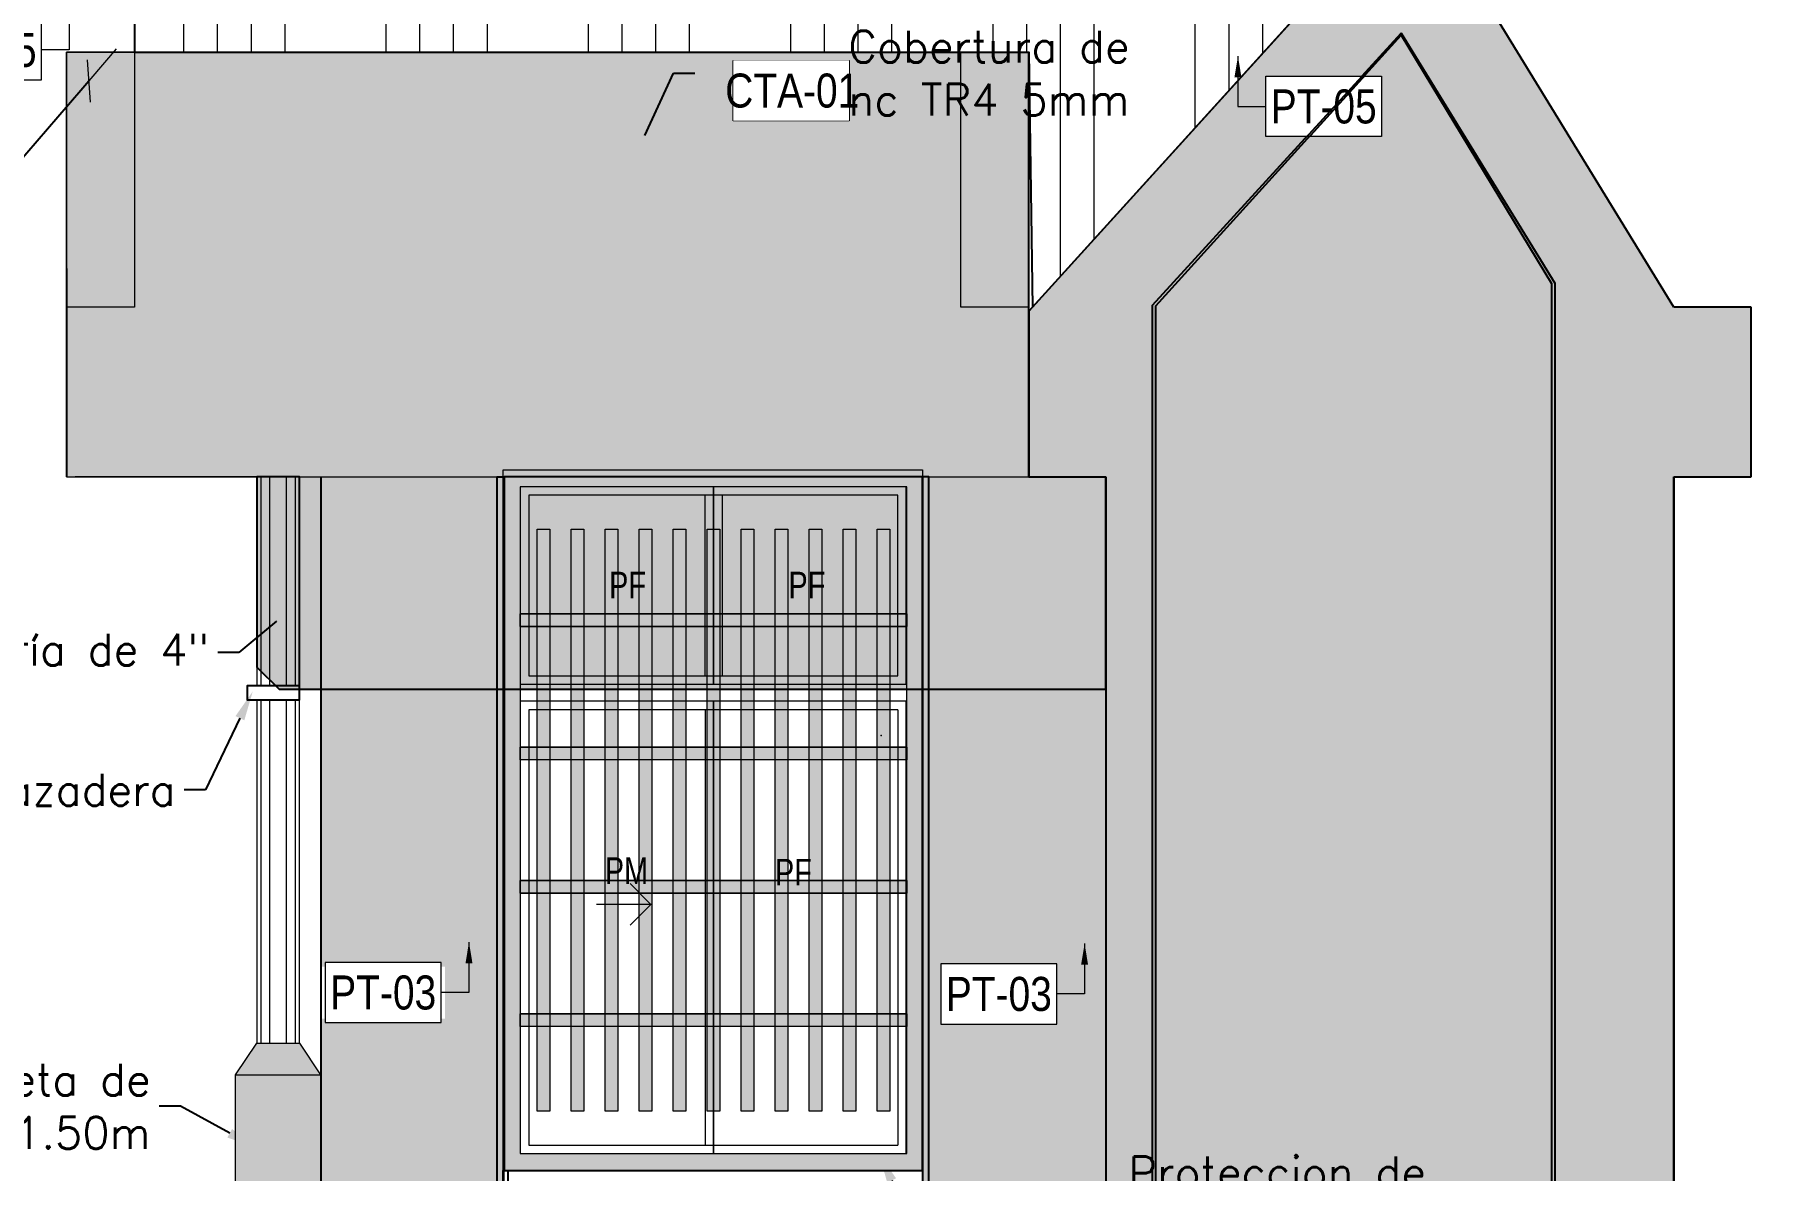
# Model space of a CAD drawing. Header units: millimetres. Extents: x -3570 to 5754, y -12788176 to 1214.
# Drawn here: x 3384.979 to 3389.039, y 1176.028 to 1178.703 of the extents above; entities that cross this region are included whole.
import ezdxf
from ezdxf import colors
from ezdxf.entities.mleader import LeaderData, LeaderLine
from ezdxf.enums import TextEntityAlignment as Align
from ezdxf.math import Vec2, Vec3

# ---------------------------------------------------------------- set-up
doc = ezdxf.new("R2010")
doc.units = ezdxf.units.MM
doc.linetypes.add('CONTINUA', pattern=[0])
for name, color, linetype, lineweight in [('.', 7, 'Continuous', 0), ('12. VENTANAS.', 142, 'Continuous', 15), ('14. DIVISIÓN DE AMBIENTES (VIDRIO+PERF. METÁL).', 142, 'Continuous', 15), ('15. TECHOS.', 22, 'Continuous', 5), ('46. HATCH.', 7, 'Continuous', 0), ('55. INDICADORES - TEXTO (SOLO MÓDULOS).', 45, 'Continuous', 5), ('57. TEXTOS GENERALES (MÓDULOS).', 7, 'Continuous', 0), ('66. COLUMNAS Y VIGAS (OTROS) EN ELEVACIÓN.', 252, 'Continuous', 5), ('AREAS VERDES', 84, 'Continuous', 13), ('COTAS', 7, 'Continuous', 0), ('lineas delgadas', 252, 'Continuous', 5), ('LINEAS ELEVACIONES', 252, 'Continuous', 0), ('SGE_COTAS-01', 1, 'Continuous', 9), ('SGE_TEXTO-CHICOS-03', 3, 'Continuous', 9), ('SOBREVENTANA', 252, 'Continuous', 18), ('TEXTO 2', 54, 'Continuous', 9)]:
    doc.layers.add(name, color=color, linetype=linetype, lineweight=lineweight)
doc.layers.add('8.HACH', color=7, linetype='Continuous', lineweight=0, true_color=0x51594d)
doc.layers.add('X-TEXT', color=7, linetype='Continuous')
doc.styles.add('Arial Narrow_1', font='ARIALN.TTF', dxfattribs={"width": 0.95, "height": 0.125})
doc.styles.add('ESC 1-50 C', font='arial.ttf', dxfattribs={"height": 0.075})
doc.styles.add('R80-50', font='romans.shx', dxfattribs={"width": 1.3, "height": 0.08})
doc.styles.add('SIMPLEX 50', font='simplex.shx', dxfattribs={"width": 0.6, "height": 0.08})
doc.styles.add('TEXTOS 20', font='ARIALN.TTF', dxfattribs={"height": 0.08})
doc.dimstyles.new('1-50', dxfattribs={"dimtxt": 0.15, "dimasz": 0.07, "dimexe": 0.08, "dimexo": 0, "dimgap": 0.02, "dimtad": 1, "dimtoh": 1, "dimzin": 4, "dimdsep": 46, "dimtxsty": 'R80-50', "dimblk1": 'TICK1', "dimblk2": 'TICK1', "dimsah": 1, "dimcen": 0.09, "dimclrt": 3, "dimaunit": 1, "dimadec": 0, "dimazin": 0, "dimtfac": 1, "dimtix": 1, "dimtmove": 1, "dimatfit": 1, "dimldrblk": 'TICK1', "dimfxl": 0.6, "dimfxlon": 1, "dimtolj": 1, "dimtzin": 0, "dimarcsym": 0})
doc.dimstyles.new('ESC G 1.50', dxfattribs={"dimtxt": 0.08, "dimasz": 0.08, "dimexe": 0.08, "dimexo": 0.05, "dimgap": 0.02, "dimtad": 2, "dimtih": 1, "dimtoh": 1, "dimzin": 1, "dimdsep": 46, "dimtxsty": 'SIMPLEX 50', "dimblk": 'ARCHTICK', "dimcen": 0, "dimdle": 0.06, "dimclrd": 256, "dimclre": 256, "dimclrt": 256, "dimadec": 0, "dimazin": 0, "dimtfac": 1, "dimtix": 1, "dimtmove": 2, "dimatfit": 3, "dimfxl": 0.5, "dimfxlon": 1, "dimlwd": -1, "dimlwe": -1, "dimarcsym": 0})

# ---------------------------------------------------------------- blocks, each defined once
blk = doc.blocks.new('TICK1')
at = {"layer": 'COTAS', "ltscale": 0.5}
blk.add_line((-0.9999999999999716, 0), (0.9999999999999716, 0), dxfattribs=at)
at = {"layer": 'COTAS', "color": 4, "ltscale": 0.5}
blk.add_line((-0.3535533905932766, -0.3535533905932766), (0.3535533905932766, 0.3535533905932766), dxfattribs=at)
blk = doc.blocks.new('ETIQUETA 01')
at = {"layer": 'TEXTO 2', "ltscale": 0.01}
blk.add_lwpolyline([(-0.1364147992585458, 0.1318079232230593), (0.1364147992580911, 0.1318079232232867), (0.1364147992580911, -0.01), (-0.1364147992580911, -0.01000000000022737)], close=True, dxfattribs=at)
at = {"ltscale": 0.01}
blk.add_wipeout([(-0.1364147992583688, -0.010000000000333964), (-0.13641479925863992, 0.13180792322290408), (0.13641479925770605, 0.13180792322316284), (0.13641479925797664, -0.010000000000074255)], dxfattribs=at).dxf.layer = 'TEXTO 2'
at = {"layer": 'X-TEXT', "style": 'TEXTOS 20'}
blk.add_attdef('ITEM', text='', height=0.08, dxfattribs=at).set_placement((-4.547473508864641e-13, 0.06090396161152967), align=Align.MIDDLE_CENTER)
blk = doc.blocks.new('_ArchTick')
at = {"color": 0, "linetype": 'Continuous', "const_width": 0.15}
blk.add_lwpolyline([(-0.5, -0.5), (0.5, 0.5)], dxfattribs=at)
blk = doc.blocks.new('*U306')
blk.add_wipeout([(-0.3912198090622788, -0.15874696633467117), (-0.39121980906254994, -0.30055488955790916), (-0.11839021054620402, -0.300554889558168), (-0.11839021054593345, -0.1587469663349309)]).dxf.layer = '55. INDICADORES - TEXTO (SOLO MÓDULOS).'
at = {"layer": '55. INDICADORES - TEXTO (SOLO MÓDULOS).'}
blk.add_lwpolyline([(-0.391219809062477, -0.3005548895580432), (-0.1183902105458401, -0.3005548895582706), (-0.1183902105458401, -0.1587469663350021), (-0.3912198090620223, -0.1587469663347747)], close=True, dxfattribs=at)
at = {"layer": '55. INDICADORES - TEXTO (SOLO MÓDULOS).', "style": 'TEXTOS 20'}
blk.add_attdef('ITEM', text='', height=0.08, dxfattribs=at).set_placement((-0.2548050098043859, -0.2296509279465226), align=Align.MIDDLE_CENTER)
at = {"layer": '55. INDICADORES - TEXTO (SOLO MÓDULOS).'}
blk.add_leader([(-0.0529284598877254, -0.1111579184646408), (-0.0529284598877254, -0.2296502700437692), (-0.1183902105458401, -0.2296571425374623)], dimstyle='ESC G 1.50', override={"dimasz": 0.05}, dxfattribs=at)

msp = doc.modelspace()

# ---------------------------------------------------------------- hatches: boundary and pattern name
at = {"layer": '.', "linetype": 'CONTINUA', "true_color": 0xc7c8ca, "transparency": 33554687}
h = msp.add_hatch(color=9, dxfattribs=at)
h.dxf.hatch_style = 1
h.paths.add_polyline_path([(3385.603092718825, 1176.328214743289), (3385.503092718848, 1176.328214743288), (3385.453092718861, 1176.253214744034), (3385.653179086002, 1176.253214744035)])
h.paths.add_polyline_path([(3385.653179086002, 1176.253214744035), (3385.453092718861, 1176.253214744034), (3385.45309271887, 1174.811346927739), (3385.653179086011, 1174.811346927739)])
at = {"layer": '66. COLUMNAS Y VIGAS (OTROS) EN ELEVACIÓN.', "true_color": 0xc7c8ca}
h = msp.add_hatch(color=9, dxfattribs=at)
h.dxf.hatch_style = 1
h.paths.add_polyline_path([(3387.501922996219, 1174.811345772951), (3388.839278211725, 1174.811345772951), (3388.839278211725, 1177.661357545599), (3389.021035159121, 1177.661357545599), (3389.021035159121, 1178.061357129287), (3388.839270767902, 1178.061357129287), (3388.229885440932, 1179.05458684769), (3387.320598677205, 1178.051756191934), (3387.320598677205, 1177.661357545611), (3387.501922996219, 1177.661357545599)])
at = {"layer": 'SOBREVENTANA'}
h = msp.add_hatch(color=256, dxfattribs=at)
h.dxf.hatch_style = 1
h.set_gradient(color1=(99, 100, 102), color2=(147, 149, 152))
h.paths.add_polyline_path([(3386.163167208222, 1177.538214743287), (3386.193167208222, 1177.538214743287), (3386.193167208222, 1176.168214743288), (3386.163167208222, 1176.168214743288)])
h = msp.add_hatch(color=256, dxfattribs=at)
h.dxf.hatch_style = 1
h.set_gradient(color1=(99, 100, 102), color2=(147, 149, 152))
h.paths.add_polyline_path([(3386.243167208222, 1177.538214743287), (3386.273167208222, 1177.538214743287), (3386.273167208222, 1176.168214743288), (3386.243167208222, 1176.168214743288)])
h = msp.add_hatch(color=256, dxfattribs=at)
h.dxf.hatch_style = 1
h.set_gradient(color1=(99, 100, 102), color2=(147, 149, 152))
h.paths.add_polyline_path([(3386.323167208222, 1177.538214743287), (3386.353167208222, 1177.538214743287), (3386.353167208222, 1176.168214743288), (3386.323167208222, 1176.168214743288)])
h = msp.add_hatch(color=256, dxfattribs=at)
h.dxf.hatch_style = 1
h.set_gradient(color1=(99, 100, 102), color2=(147, 149, 152))
h.paths.add_polyline_path([(3386.403167208222, 1177.538214743287), (3386.433167208223, 1177.538214743287), (3386.433167208223, 1176.168214743288), (3386.403167208222, 1176.168214743288)])
h = msp.add_hatch(color=256, dxfattribs=at)
h.dxf.hatch_style = 1
h.set_gradient(color1=(99, 100, 102), color2=(147, 149, 152))
h.paths.add_polyline_path([(3386.483167208222, 1177.538214743287), (3386.513167208223, 1177.538214743287), (3386.513167208223, 1176.168214743288), (3386.483167208222, 1176.168214743288)])
h = msp.add_hatch(color=256, dxfattribs=at)
h.dxf.hatch_style = 1
h.set_gradient(color1=(99, 100, 102), color2=(147, 149, 152))
h.paths.add_polyline_path([(3386.563167208223, 1177.538214743287), (3386.593167208223, 1177.538214743287), (3386.593167208223, 1176.168214743288), (3386.563167208223, 1176.168214743288)])
h = msp.add_hatch(color=256, dxfattribs=at)
h.dxf.hatch_style = 1
h.set_gradient(color1=(99, 100, 102), color2=(147, 149, 152))
h.paths.add_polyline_path([(3386.643167208223, 1177.538214743287), (3386.673167208223, 1177.538214743287), (3386.673167208223, 1176.168214743288), (3386.643167208223, 1176.168214743288)])
h = msp.add_hatch(color=256, dxfattribs=at)
h.dxf.hatch_style = 1
h.set_gradient(color1=(99, 100, 102), color2=(147, 149, 152))
h.paths.add_polyline_path([(3386.723167208223, 1177.538214743287), (3386.753167208223, 1177.538214743287), (3386.753167208223, 1176.168214743288), (3386.723167208223, 1176.168214743288)])
h = msp.add_hatch(color=256, dxfattribs=at)
h.dxf.hatch_style = 1
h.set_gradient(color1=(99, 100, 102), color2=(147, 149, 152))
h.paths.add_polyline_path([(3386.803167208223, 1177.538214743287), (3386.833167208223, 1177.538214743287), (3386.833167208223, 1176.168214743288), (3386.803167208223, 1176.168214743288)])
h = msp.add_hatch(color=256, dxfattribs=at)
h.dxf.hatch_style = 1
h.set_gradient(color1=(99, 100, 102), color2=(147, 149, 152))
h.paths.add_polyline_path([(3386.883167208223, 1177.538214743287), (3386.913167208224, 1177.538214743287), (3386.913167208224, 1176.168214743288), (3386.883167208223, 1176.168214743288)])
h = msp.add_hatch(color=256, dxfattribs=at)
h.dxf.hatch_style = 1
h.set_gradient(color1=(99, 100, 102), color2=(147, 149, 152))
h.paths.add_polyline_path([(3386.963167208223, 1177.538214743287), (3386.993167208223, 1177.538214743287), (3386.993167208223, 1176.168214743288), (3386.963167208223, 1176.168214743288)])
h = msp.add_hatch(color=256, dxfattribs=at)
h.dxf.hatch_style = 1
h.set_gradient(color1=(99, 100, 102), color2=(147, 149, 152))
h.paths.add_polyline_path([(3386.123167208223, 1177.339214743287), (3387.033167208222, 1177.339214743287), (3387.033167208222, 1177.309214743288), (3386.123167208223, 1177.309214743288)])
h = msp.add_hatch(color=256, dxfattribs=at)
h.dxf.hatch_style = 1
h.set_gradient(color1=(99, 100, 102), color2=(147, 149, 152))
h.paths.add_polyline_path([(3386.123167208223, 1177.025214743288), (3387.033167208222, 1177.025214743288), (3387.033167208222, 1176.995214743288), (3386.123167208223, 1176.995214743288)])
h = msp.add_hatch(color=256, dxfattribs=at)
h.dxf.hatch_style = 1
h.set_gradient(color1=(99, 100, 102), color2=(147, 149, 152))
h.paths.add_polyline_path([(3386.123167208223, 1176.711214743287), (3387.033167208222, 1176.711214743287), (3387.033167208222, 1176.681214743287), (3386.123167208223, 1176.681214743287)])
h = msp.add_hatch(color=256, dxfattribs=at)
h.dxf.hatch_style = 1
h.set_gradient(color1=(99, 100, 102), color2=(147, 149, 152))
h.paths.add_polyline_path([(3386.123167208223, 1176.397214743287), (3387.033167208222, 1176.397214743287), (3387.033167208222, 1176.367214743288), (3386.123167208223, 1176.367214743288)])

# ---------------------------------------------------------------- linework, layer by layer
at = {"color": 251, "true_color": 0x636466}
for p, q in [((3388.839270767902, 1178.061357129287, -199444893.3230186), (3388.229885440932, 1179.05458684769, -199444893.3230186)), ((3389.021035159121, 1178.061357129287, -199444893.3230186), (3388.839270767902, 1178.061357129287, -199444893.3230186)), ((3389.021035159121, 1177.661357545599, -199444893.3230186), (3389.021035159121, 1178.061357129287, -199444893.3230186)), ((3387.501922996219, 1177.661357545599, -99722446.66150862), (3387.501922996219, 1174.828214743287, -99722446.66150862)), ((3387.501922996219, 1177.661357545599, -199444893.3230186), (3387.501922996219, 1174.811345772951, -199444893.3230186)), ((3388.839278211725, 1177.661357545599, -99722446.66150862), (3388.839278211725, 1174.811345772951, -99722446.66150862)), ((3388.839278211725, 1174.811345772951, -199444893.3230186), (3388.839278211725, 1177.661357545599, -199444893.3230186)), ((3388.839278211725, 1177.661357545599, -199444893.3230186), (3389.021035159121, 1177.661357545599, -199444893.3230186))]:
    msp.add_line(p, q, dxfattribs=at)
at = {"color": 251, "linetype": 'CONTINUA', "true_color": 0x636466, "elevation": -99722446.66150862}
msp.add_lwpolyline([(3385.603092718821, 1177.16926948635), (3385.480352236783, 1177.16926948635), (3385.480352236783, 1177.136137546353), (3385.603092718821, 1177.136137546353)], close=True, dxfattribs=at)
at = {"color": 251, "true_color": 0x636466, "elevation": -99722446.66150862}
msp.add_lwpolyline([(3386.083167208223, 1176.028214743288), (3386.093586583471, 1176.028214743288), (3386.093586583471, 1175.128214743288), (3386.083167208223, 1175.128214743288)], close=True, dxfattribs=at)
at = {"layer": '12. VENTANAS.'}
for p, q in [((3386.123167208223, 1177.638213077563, -99722446.66150862), (3386.123167208223, 1177.173213077563, -99722446.66150862)), ((3386.578536315403, 1177.638213077563, -99722446.66150862), (3386.578536315403, 1177.173213077563, -99722446.66150862)), ((3386.578536315403, 1177.173213077563, -99722446.66150862), (3386.578536315403, 1177.638213077563, -99722446.66150862)), ((3387.031937693504, 1177.173213077563, -99722446.66150862), (3387.031937693504, 1177.638213077563, -99722446.66150862)), ((3386.733072319548, 1177.618213077563, -99722446.66150862), (3386.143167208223, 1177.618213077563, -99722446.66150862)), ((3386.143167208223, 1177.618213077563, -99722446.66150862), (3386.143167208223, 1177.193213077563, -99722446.66150862)), ((3386.558536315403, 1177.193213077563, -99722446.66150862), (3386.558536315403, 1177.618213077563, -99722446.66150862)), ((3386.598536315403, 1177.618213077563, -99722446.66150862), (3386.598536315403, 1177.193213077563, -99722446.66150862)), ((3387.011937693504, 1177.618213077563, -99722446.66150862), (3386.720897956134, 1177.618213077563, -99722446.66150862)), ((3387.011937693504, 1177.193213077563, -99722446.66150862), (3387.011937693504, 1177.618213077563, -99722446.66150862)), ((3386.143167208223, 1177.193213077563, -99722446.66150862), (3387.011937693504, 1177.193213077563, -99722446.66150862)), ((3386.123167208223, 1177.133213077563, -99722446.66150862), (3386.123167208223, 1176.068214743288, -99722446.66150862)), ((3387.031937693504, 1177.133213077563, -99722446.66150862), (3386.123167208223, 1177.133213077563, -99722446.66150862)), ((3386.123167208223, 1177.133213077563, -99722446.66150862), (3386.123167208223, 1176.068214743288, -99722446.66150862)), ((3387.011937693504, 1177.113213077563, -99722446.66150862), (3386.143167208223, 1177.113213077563, -99722446.66150862)), ((3386.143167208223, 1177.113213077563, -99722446.66150862), (3386.143167208223, 1176.088214743288, -99722446.66150862)), ((3386.558536315403, 1177.113213077563, -99722446.66150862), (3386.558536315403, 1176.088214743288, -99722446.66150862)), ((3386.578536315403, 1176.068214743288, -99722446.66150862), (3386.578536315403, 1177.133213077563, -99722446.66150862)), ((3386.578536315403, 1177.133213077563, -99722446.66150862), (3386.578536315403, 1176.068214743288, -99722446.66150862)), ((3386.578536315403, 1177.133213077563, -99722446.66150862), (3386.578536315403, 1176.068214743288, -99722446.66150862)), ((3386.578536315403, 1177.133213077563, -99722446.66150862), (3386.578536315403, 1176.068214743288, -99722446.66150862)), ((3387.011937693504, 1177.113213077563, -99722446.66150862), (3387.011937693504, 1176.088214743288, -99722446.66150862)), ((3387.031937693504, 1176.068214743288, -99722446.66150862), (3387.031937693504, 1177.133213077563, -99722446.66150862)), ((3387.031937693504, 1177.133213077563, -99722446.66150862), (3387.031937693504, 1176.068214743288, -99722446.66150862)), ((3386.123167208223, 1176.068214743288, -99722446.66150862), (3387.031937693504, 1176.068214743287, -99722446.66150862)), ((3386.143167208223, 1176.088214743288, -99722446.66150862), (3387.011937693504, 1176.088214743287, -99722446.66150862))]:
    msp.add_line(p, q, dxfattribs=at)
at = {"layer": '12. VENTANAS.', "elevation": -99722446.66150862}
msp.add_lwpolyline([(3386.123167208223, 1177.173213077563), (3387.031937693504, 1177.173213077563), (3387.031937693504, 1177.638213077563), (3386.123167208223, 1177.638213077563)], dxfattribs=at)
at = {"layer": '12. VENTANAS.'}
msp.add_point((3386.973167208223, 1177.052761394609, -99722446.66150862), dxfattribs=at)
at = {"layer": '14. DIVISIÓN DE AMBIENTES (VIDRIO+PERF. METÁL).'}
for p, q in [((3386.123167208223, 1177.339214743287, -99722446.66150862), (3387.033167208222, 1177.339214743287, -99722446.66150862)), ((3387.033167208222, 1177.339214743287, -99722446.66150862), (3386.123167208223, 1177.339214743287, -99722446.66150862)), ((3386.123167208223, 1177.309214743288, -99722446.66150862), (3387.033167208222, 1177.309214743288, -99722446.66150862)), ((3387.033167208222, 1177.309214743288, -99722446.66150862), (3386.123167208223, 1177.309214743288, -99722446.66150862)), ((3387.033167208222, 1177.025214743288, -99722446.66150862), (3386.123167208223, 1177.025214743288, -99722446.66150862)), ((3387.033167208222, 1177.025214743288, -99722446.66150862), (3386.123167208223, 1177.025214743288, -99722446.66150862)), ((3387.033167208222, 1176.995214743288, -99722446.66150862), (3386.123167208223, 1176.995214743288, -99722446.66150862)), ((3387.033167208222, 1176.995214743288, -99722446.66150862), (3386.123167208223, 1176.995214743288, -99722446.66150862)), ((3386.123167208223, 1176.711214743287, -99722446.66150862), (3387.033167208222, 1176.711214743287, -99722446.66150862)), ((3387.033167208222, 1176.711214743287, -99722446.66150862), (3386.123167208223, 1176.711214743287, -99722446.66150862)), ((3386.123167208223, 1176.681214743287, -99722446.66150862), (3387.033167208222, 1176.681214743287, -99722446.66150862)), ((3387.033167208222, 1176.681214743287, -99722446.66150862), (3386.123167208223, 1176.681214743287, -99722446.66150862)), ((3387.033167208222, 1176.397214743287, -99722446.66150862), (3386.123167208223, 1176.397214743287, -99722446.66150862)), ((3387.033167208222, 1176.367214743288, -99722446.66150862), (3386.123167208223, 1176.367214743288, -99722446.66150862))]:
    msp.add_line(p, q, dxfattribs=at)
at = {"layer": '14. DIVISIÓN DE AMBIENTES (VIDRIO+PERF. METÁL).', "elevation": -99722446.66150862}
for points in [[(3386.123167208223, 1176.068214743288), (3387.033167208222, 1176.068214743288), (3387.033167208222, 1177.638214743287), (3386.123167208223, 1177.638214743287)], [(3386.163167208222, 1177.538214743287), (3386.193167208222, 1177.538214743287), (3386.193167208222, 1176.168214743288), (3386.163167208222, 1176.168214743288)], [(3386.243167208222, 1177.538214743287), (3386.273167208222, 1177.538214743287), (3386.273167208222, 1176.168214743288), (3386.243167208222, 1176.168214743288)], [(3386.243167208222, 1177.538214743287), (3386.273167208222, 1177.538214743287), (3386.273167208222, 1176.168214743288), (3386.243167208222, 1176.168214743288)], [(3386.323167208222, 1177.538214743287), (3386.353167208222, 1177.538214743287), (3386.353167208222, 1176.168214743288), (3386.323167208222, 1176.168214743288)], [(3386.323167208222, 1177.538214743287), (3386.353167208222, 1177.538214743287), (3386.353167208222, 1176.168214743288), (3386.323167208222, 1176.168214743288)], [(3386.403167208222, 1177.538214743287), (3386.433167208223, 1177.538214743287), (3386.433167208223, 1176.168214743288), (3386.403167208222, 1176.168214743288)], [(3386.403167208222, 1177.538214743287), (3386.433167208223, 1177.538214743287), (3386.433167208223, 1176.168214743288), (3386.403167208222, 1176.168214743288)], [(3386.483167208222, 1177.538214743287), (3386.513167208223, 1177.538214743287), (3386.513167208223, 1176.168214743288), (3386.483167208222, 1176.168214743288)], [(3386.483167208222, 1177.538214743287), (3386.513167208223, 1177.538214743287), (3386.513167208223, 1176.168214743288), (3386.483167208222, 1176.168214743288)], [(3386.563167208223, 1177.538214743287), (3386.593167208223, 1177.538214743287), (3386.593167208223, 1176.168214743288), (3386.563167208223, 1176.168214743288)], [(3386.563167208223, 1177.538214743287), (3386.593167208223, 1177.538214743287), (3386.593167208223, 1176.168214743288), (3386.563167208223, 1176.168214743288)], [(3386.643167208223, 1177.538214743287), (3386.673167208223, 1177.538214743287), (3386.673167208223, 1176.168214743288), (3386.643167208223, 1176.168214743288)], [(3386.643167208223, 1177.538214743287), (3386.673167208223, 1177.538214743287), (3386.673167208223, 1176.168214743288), (3386.643167208223, 1176.168214743288)], [(3386.723167208223, 1177.538214743287), (3386.753167208223, 1177.538214743287), (3386.753167208223, 1176.168214743288), (3386.723167208223, 1176.168214743288)], [(3386.723167208223, 1177.538214743287), (3386.753167208223, 1177.538214743287), (3386.753167208223, 1176.168214743288), (3386.723167208223, 1176.168214743288)], [(3386.803167208223, 1177.538214743287), (3386.833167208223, 1177.538214743287), (3386.833167208223, 1176.168214743288), (3386.803167208223, 1176.168214743288)], [(3386.803167208223, 1177.538214743287), (3386.833167208223, 1177.538214743287), (3386.833167208223, 1176.168214743288), (3386.803167208223, 1176.168214743288)], [(3386.883167208223, 1177.538214743287), (3386.913167208224, 1177.538214743287), (3386.913167208224, 1176.168214743288), (3386.883167208223, 1176.168214743288)], [(3386.883167208223, 1177.538214743287), (3386.913167208224, 1177.538214743287), (3386.913167208224, 1176.168214743288), (3386.883167208223, 1176.168214743288)], [(3386.963167208223, 1177.538214743287), (3386.993167208223, 1177.538214743287), (3386.993167208223, 1176.168214743288), (3386.963167208223, 1176.168214743288)], [(3386.963167208223, 1177.538214743287), (3386.993167208223, 1177.538214743287), (3386.993167208223, 1176.168214743288), (3386.963167208223, 1176.168214743288)], [(3386.123167208223, 1177.339214743287), (3387.033167208222, 1177.339214743287), (3387.033167208222, 1177.309214743288), (3386.123167208223, 1177.309214743288)], [(3386.123167208223, 1177.025214743288), (3387.033167208222, 1177.025214743288), (3387.033167208222, 1176.995214743288), (3386.123167208223, 1176.995214743288)], [(3386.123167208223, 1176.711214743287), (3387.033167208222, 1176.711214743287), (3387.033167208222, 1176.681214743287), (3386.123167208223, 1176.681214743287)], [(3386.123167208223, 1176.397214743287), (3387.033167208222, 1176.397214743287), (3387.033167208222, 1176.367214743288), (3386.123167208223, 1176.367214743288)]]:
    msp.add_lwpolyline(points, close=True, dxfattribs=at)
at = {"layer": '14. DIVISIÓN DE AMBIENTES (VIDRIO+PERF. METÁL).'}
for p in [(3386.578167208223, 1177.324214743287, -99722446.66150862), (3386.578167208223, 1177.324214743287, -99722446.66150862), (3386.578167208223, 1177.010214743287, -99722446.66150862), (3386.578167208223, 1177.010214743287, -99722446.66150862), (3386.578167208223, 1176.696214743288, -99722446.66150862), (3386.578167208223, 1176.696214743288, -99722446.66150862), (3386.578167208223, 1176.382214743287, -99722446.66150862)]:
    msp.add_point(p, dxfattribs=at)
at = {"layer": '57. TEXTOS GENERALES (MÓDULOS).'}
for p, q in [((3386.430933504076, 1176.654643237157, -99722446.66150862), (3386.381842188067, 1176.703734553166, -99722446.66150862)), ((3386.43161754163, 1176.654643237157, -99722446.66150862), (3386.302561136665, 1176.654643237157, -99722446.66150862)), ((3386.430933504076, 1176.654643237157, -99722446.66150862), (3386.381842188067, 1176.605551921148, -99722446.66150862))]:
    msp.add_line(p, q, dxfattribs=at)
at = {"layer": 'lineas delgadas', "elevation": -99722446.66150862}
for points in [[(3385.503092718845, 1177.136137546353), (3385.503092718854, 1176.328214743296)], [(3385.513092718863, 1176.328214743288), (3385.513092718855, 1177.136137546353)], [(3385.533092718815, 1177.136137546353), (3385.533092718824, 1176.328214743289)], [(3385.57309271886, 1176.328214743289), (3385.57309271883, 1177.136137546353)], [(3385.593092718822, 1177.136137546353), (3385.593092718821, 1176.328214743289)], [(3385.60309271883, 1176.328214743289), (3385.603092718832, 1177.136137546354)]]:
    msp.add_lwpolyline(points, dxfattribs=at)
at = {"layer": 'LINEAS ELEVACIONES', "elevation": -99722446.66150862, "flags": 128}
for points in [[(3385.453092718861, 1176.253214744034), (3385.503092718848, 1176.328214743288), (3385.603092718825, 1176.328214743289), (3385.653179086002, 1176.253214744035)], [(3385.45309271887, 1174.828214743286), (3385.453092718861, 1176.253214744034), (3385.653179086002, 1176.253214744035), (3385.653179086011, 1174.828214743287)]]:
    msp.add_lwpolyline(points, dxfattribs=at)

# ---------------------------------------------------------------- texts
at = {"layer": '57. TEXTOS GENERALES (MÓDULOS).', "char_height": 0.0625, "width": 0.4429375088991849, "attachment_point": 3, "style": 'Arial Narrow_1'}
for s, insert in [('\\pxqc;PF', (3386.597298285341, 1177.437968602372, -99722446.66150862)), ('\\pxqc;PF', (3387.01952119773, 1177.437968602372, -99722446.66150862)), ('\\pxqc;PM', (3386.594710735353, 1176.765495436031, -99722446.66150862)), ('\\pxqc;PF', (3386.987774376474, 1176.762049728301, -99722446.66150862))]:
    msp.add_mtext(s, dxfattribs=dict(at, insert=insert))

# ---------------------------------------------------------------- leaders
at = {"layer": 'SGE_TEXTO-CHICOS-03'}
ml = msp.add_multileader_mtext('Standard', dxfattribs=at)
ml.set_content('{\\Fromans|c0;Tubería de 4"}', color=256, style='ESC 1-50 C')
ml.set_leader_properties()
ml.build(insert=Vec2(0, 0))
ml.multileader.update_dxf_attribs({"text_left_attachment_type": 2, "text_right_attachment_type": 2, "dogleg_length": 0.1, "arrow_head_size": 0.07})
ctx = ml.context
ctx.base_point, ctx.char_height, ctx.arrow_head_size, ctx.landing_gap_size, ctx.plane_origin, ctx.plane_x_axis, ctx.plane_y_axis = Vec3(3384.567393025018, 1177.247509796311, -199444893.3230186), 0.075, 0.07, 0.02, Vec3(3383.882313354997, 1176.289294314257, -199444893.3230186), Vec3(1, 5.117090242780678e-12), Vec3(-5.117090242780678e-12, 1)
ctx.left_attachment, ctx.right_attachment, ctx.text_align_type = 2, 2, 2
notes = []
notes.append((ctx, [(1, (1, 1, 0), (3385.46096445359, 1177.247509796316, -199444893.3230186), (-1, -5.117090242780688e-12), 0.0499999999999887, [(0, [(3385.603092718819, 1177.366494902935, -199444893.3230186)], 0, [])])]))
ctx.mtext.insert, ctx.mtext.text_direction, ctx.mtext.rotation, ctx.mtext.width, ctx.mtext.alignment, ctx.mtext.flow_direction = Vec3(3385.390964453589, 1177.292152653458, -199444893.3230186), Vec3(1, 5.117090242780678e-12), 5.117090242780678e-12, 1.178980181082011, 3, 5
ml = msp.add_multileader_mtext('Standard', dxfattribs=at)
ml.set_content('{\\Fromans|c0;Abrazadera }', color=256, style='ESC 1-50 C')
ml.set_leader_properties()
ml.build(insert=Vec2(0, 0))
ml.multileader.update_dxf_attribs({"text_left_attachment_type": 2, "text_right_attachment_type": 2, "dogleg_length": 0.1, "arrow_head_size": 0.07})
ctx = ml.context
ctx.base_point, ctx.char_height, ctx.arrow_head_size, ctx.landing_gap_size, ctx.plane_origin, ctx.plane_x_axis, ctx.plane_y_axis = Vec3(3384.688567778288, 1176.924432149828, -199444893.3230186), 0.075, 0.07, 0.02, Vec3(3384.042677361309, 1175.966216667773, -199444893.3230186), Vec3(1, 5.117090242780678e-12), Vec3(-5.117090242780678e-12, 1)
ctx.left_attachment, ctx.right_attachment, ctx.text_align_type = 2, 2, 2
notes.append((ctx, [(1, (1, 1, 0), (3385.382139206859, 1176.924432149831, -199444893.3230186), (-1, -5.117090242780685e-12), 0.0499999999999887, [(0, [(3385.493353920397, 1177.156277408276, -199444893.3230186)], 0, [])])]))
ctx.mtext.insert, ctx.mtext.text_direction, ctx.mtext.rotation, ctx.mtext.width, ctx.mtext.alignment, ctx.mtext.flow_direction = Vec3(3385.312139206859, 1176.961932149831, -199444893.3230186), Vec3(1, 5.117090242780678e-12), 5.117090242780678e-12, 1.178980181082011, 3, 5
ml = msp.add_multileader_mtext('Standard', dxfattribs=at)
ml.set_content('{\\Fromans|c0;Columneta de \\Pconcreto h=1.50m}', color=256, style='ESC 1-50 C')
ml.set_leader_properties()
ml.build(insert=Vec2(0, 0))
ml.multileader.update_dxf_attribs({"text_left_attachment_type": 2, "text_right_attachment_type": 2, "dogleg_length": 0.1, "arrow_head_size": 0.07})
ctx = ml.context
ctx.base_point, ctx.char_height, ctx.arrow_head_size, ctx.landing_gap_size, ctx.plane_origin, ctx.plane_x_axis, ctx.plane_y_axis = Vec3(3384.179336316936, 1176.179476493537, -199444893.3230186), 0.075, 0.07, 0.02, Vec3(3383.983445899958, 1175.221261011484, -199444893.3230186), Vec3(1, 5.117090242780678e-12), Vec3(-5.117090242780678e-12, 1)
ctx.left_attachment, ctx.right_attachment, ctx.text_align_type = 2, 2, 2
notes.append((ctx, [(1, (1, 1, 0), (3385.322907745508, 1176.179476493543, -199444893.3230186), (-1, -5.117090242780688e-12), 0.0499999999999887, [(0, [(3385.50051081525, 1176.082319636555, -199444893.3230186)], 0, [])])]))
ctx.mtext.insert, ctx.mtext.text_direction, ctx.mtext.rotation, ctx.mtext.width, ctx.mtext.alignment, ctx.mtext.flow_direction = Vec3(3385.252907745507, 1176.279476493542, -199444893.3230186), Vec3(1, 5.117090242780678e-12), 5.117090242780678e-12, 1.178980181082011, 3, 5
ml = msp.add_multileader_mtext('Standard', dxfattribs=at)
ml.set_content('{\\Fromans|c0;Proteccion de ventana tubo cuadrado de 40x40mm  }', color=256, style='ESC 1-50 C')
ml.set_leader_properties()
ml.build(insert=Vec2(0, 0))
ml.multileader.update_dxf_attribs({"text_left_attachment_type": 2, "text_right_attachment_type": 2, "dogleg_length": 0.1, "arrow_head_size": 0.07})
ctx = ml.context
ctx.base_point, ctx.char_height, ctx.arrow_head_size, ctx.landing_gap_size, ctx.plane_origin, ctx.plane_x_axis, ctx.plane_y_axis = Vec3(3387.534635971757, 1175.83605473001, -199444893.3230186), 0.075, 0.07, 0.02, Vec3(3388.418131572254, 1174.877839247954, -199444893.3230186), Vec3(1, -5.117090242780678e-12), Vec3(5.117090242780678e-12, 1)
ctx.left_attachment, ctx.right_attachment = 2, 2
notes.append((ctx, [(1, (1, 1, 0), (3387.078669726704, 1175.836054730012, -199444893.3230186), (1, -5.117090242780682e-12), 0.4559662450531392, [(0, [(3386.967455013166, 1176.067899988457, -199444893.3230186)], 0, [])])]))
ctx.mtext.insert, ctx.mtext.text_direction, ctx.mtext.rotation, ctx.mtext.width, ctx.mtext.flow_direction = Vec3(3387.554635971758, 1176.061054730012, -199444893.3230186), Vec3(1, -5.117090242780678e-12), 6.283185307174469, 1.178980181082011, 5
for ctx, leaders in notes:
    for number, flags, end, landing, length, lines in leaders:
        leader = LeaderData()
        leader.index, (leader.has_last_leader_line, leader.has_dogleg_vector, leader.attachment_direction) = number, flags
        leader.last_leader_point, leader.dogleg_vector, leader.dogleg_length = Vec3(end), Vec3(landing), length
        for number, points, colour, breaks in lines:
            line = LeaderLine()
            line.index, line.vertices, line.color, line.breaks = number, Vec3.list(points), colors.encode_raw_color(colour), breaks
            leader.lines.append(line)
        ctx.leaders.append(leader)

# ---------------------------------------------------------------- next in the draw order: wipeouts: each hides what was drawn before it
at = {"color": 9, "true_color": 0xc7c8ca}
msp.add_wipeout([(3385.2013931356655, 1179.0545868476906), (3385.2013931356655, 1179.0545868476906), (3385.0551910653517, 1179.0545868476902), (3385.055191065352, 1177.6613575456122), (3387.320598677204, 1177.6613575456115), (3387.320598677205, 1179.0545868476902), (3387.160598677205, 1179.0545868476902), (3387.146800747519, 1179.0545868476893)], dxfattribs=at).translate(0, 0, -199444893.3230186)

# ---------------------------------------------------------------- next in the draw order: hatches: boundary and pattern name
at = {"layer": '.', "true_color": 0xc7c8ca}
h = msp.add_hatch(color=9, dxfattribs=at)
h.dxf.hatch_style = 1
h.paths.add_polyline_path([(3387.070384912965, 1177.661357833342), (3387.501922996219, 1177.661357257857), (3387.501922996219, 1174.828214743287), (3387.070384912965, 1174.828214743287)])
h.paths.add_polyline_path([(3385.653179086011, 1177.661357545599), (3385.055191065351, 1177.661357545599), (3385.055191065351, 1178.512150793504), (3386.083167208223, 1178.512149417718), (3386.083167208223, 1174.828214743287), (3385.653179086011, 1174.828214743287)])
h.paths.add_polyline_path([(3385.664158795073, 1176.518337928127), (3385.664158795073, 1176.376530004904), (3385.936988393589, 1176.376530004904), (3385.936988393589, 1176.518337928127)], flags=16)
h.paths.add_polyline_path([(3385.945771411521, 1176.385646790526), (3385.655375777141, 1176.385646790526), (3385.655375777141, 1176.50818430758), (3385.945771411521, 1176.50818430758)], flags=16)
at = {"layer": '46. HATCH.', "ltscale": 20, "true_color": 0x105689, "transparency": 33554590}
h = msp.add_hatch(dxfattribs=at)
h.set_pattern_fill('ANSI34', color=146, scale=0.025, angle=44.99999999999999)
h.set_pattern_definition([(90, (-1255.249011996005, -499.7718159338824), (-0.4762500000000001, 1.110223024625157e-16), []), (90, (-1255.169636961721, -499.6924408995969), (-0.4762500000000001, 1.110223024625157e-16), []), (90, (-1255.090261927435, -499.6130658653119), (-0.4762500000000001, 1.110223024625157e-16), []), (90, (-1255.010886716373, -499.5336906542498), (-0.4762500000000001, 1.110223024625157e-16), [])])
h.paths.add_polyline_path([(3388.022432494291, 1178.825791947315), (3385.215191065352, 1178.82153997226), (3385.215191065351, 1178.661357545611), (3387.320598677205, 1178.661357545599), (3387.329304418052, 1178.0613575456), (3387.99758744344, 1178.798390934091)])
at = {"layer": '8.HACH', "lineweight": 30, "true_color": 0x000000, "transparency": 33554534}
h = msp.add_hatch(color=18, dxfattribs=at)
h.dxf.hatch_style = 1
h.paths.add_polyline_path([(3385.503092718841, 1177.661357545612), (3385.503092718844, 1177.213454507862), (3385.555191065351, 1177.161357545612), (3385.603092718821, 1177.161357545612), (3385.603092718821, 1177.6613575456)])
h = msp.add_hatch(color=18, dxfattribs=at)
h.dxf.hatch_style = 1
h.paths.add_polyline_path([(3385.603092718821, 1177.661357545612), (3385.603092718821, 1177.261373800018), (3385.603092718821, 1177.161357545612), (3387.501922996219, 1177.161357545612), (3387.501922996219, 1177.661357545599)])
at = {"layer": 'AREAS VERDES'}
h = msp.add_hatch(color=5, dxfattribs=at)
h.dxf.hatch_style = 1
h.paths.add_polyline_path([(3385.055191065352, 1177.661357545612), (3387.320598677204, 1177.661357545611), (3387.320598677205, 1178.66135754561), (3385.055191065352, 1178.661357545612)])
h = msp.add_hatch(color=5, dxfattribs=at)
h.dxf.hatch_style = 1
h.paths.add_polyline_path([(3385.055191065352, 1178.661357545612), (3385.215191065353, 1178.661357545612), (3385.215191065351, 1178.061357545611), (3385.055191065351, 1178.061357545611)])
h = msp.add_hatch(color=5, dxfattribs=at)
h.dxf.hatch_style = 1
h.paths.add_polyline_path([(3387.160598677206, 1178.661357545611), (3387.320598677205, 1178.66135754561), (3387.320598677205, 1178.06135754561), (3387.160598677205, 1178.06135754561)])
at = {"layer": 'SOBREVENTANA'}
h = msp.add_hatch(color=256, dxfattribs=at)
h.dxf.hatch_style = 1
h.set_gradient(color1=(99, 100, 102), color2=(147, 149, 152))
h.paths.add_polyline_path([(3386.083167208223, 1177.661357545611), (3386.083167208223, 1176.028214743287), (3387.070384912965, 1176.028214743287), (3387.070384912965, 1177.661357545611)])
h.paths.add_polyline_path([(3387.033167208222, 1177.638214743287), (3387.033167208222, 1176.068214743288), (3386.123167208223, 1176.068214743288), (3386.123167208223, 1177.638214743287)], flags=16)
h.paths.add_polyline_path([(3386.833167208223, 1177.538214743287), (3386.833167208223, 1177.339214743287), (3386.883167208223, 1177.339214743287), (3386.883167208223, 1177.538214743287), (3386.913167208224, 1177.538214743287), (3386.913167208224, 1177.339214743287), (3386.963167208223, 1177.339214743287), (3386.963167208223, 1177.538214743287), (3386.993167208223, 1177.538214743287), (3386.993167208223, 1176.168214743288), (3386.963167208223, 1176.168214743288), (3386.963167208223, 1176.367214743288), (3386.913167208224, 1176.367214743288), (3386.913167208224, 1176.168214743288), (3386.883167208223, 1176.168214743288), (3386.883167208223, 1176.367214743288), (3386.833167208223, 1176.367214743288), (3386.833167208223, 1176.168214743288), (3386.803167208223, 1176.168214743288), (3386.803167208223, 1176.367214743288), (3386.753167208223, 1176.367214743288), (3386.753167208223, 1176.168214743288), (3386.723167208223, 1176.168214743288), (3386.723167208223, 1176.367214743288), (3386.673167208223, 1176.367214743288), (3386.673167208223, 1176.168214743288), (3386.643167208223, 1176.168214743288), (3386.643167208223, 1176.367214743288), (3386.593167208223, 1176.367214743288), (3386.593167208223, 1176.168214743288), (3386.563167208223, 1176.168214743288), (3386.563167208223, 1176.367214743288), (3386.513167208223, 1176.367214743288), (3386.513167208223, 1176.168214743288), (3386.483167208222, 1176.168214743288), (3386.483167208222, 1176.367214743288), (3386.433167208223, 1176.367214743288), (3386.433167208223, 1176.168214743288), (3386.403167208222, 1176.168214743288), (3386.403167208222, 1176.367214743288), (3386.353167208222, 1176.367214743288), (3386.353167208222, 1176.168214743288), (3386.323167208222, 1176.168214743288), (3386.323167208222, 1176.367214743288), (3386.273167208222, 1176.367214743288), (3386.273167208222, 1176.168214743288), (3386.243167208222, 1176.168214743288), (3386.243167208222, 1176.367214743288), (3386.193167208222, 1176.367214743288), (3386.193167208222, 1176.168214743288), (3386.163167208222, 1176.168214743288), (3386.163167208222, 1177.538214743287), (3386.193167208222, 1177.538214743287), (3386.193167208222, 1177.339214743287), (3386.243167208222, 1177.339214743287), (3386.243167208222, 1177.538214743287), (3386.273167208222, 1177.538214743287), (3386.273167208222, 1177.339214743287), (3386.323167208222, 1177.339214743287), (3386.323167208222, 1177.538214743287), (3386.353167208222, 1177.538214743287), (3386.353167208222, 1177.339214743287), (3386.403167208222, 1177.339214743287), (3386.403167208222, 1177.538214743287), (3386.433167208223, 1177.538214743287), (3386.433167208223, 1177.339214743287), (3386.483167208222, 1177.339214743287), (3386.483167208222, 1177.538214743287), (3386.513167208223, 1177.538214743287), (3386.513167208223, 1177.339214743287), (3386.563167208223, 1177.339214743287), (3386.563167208223, 1177.538214743287), (3386.593167208223, 1177.538214743287), (3386.593167208223, 1177.339214743287), (3386.643167208223, 1177.339214743287), (3386.643167208223, 1177.538214743287), (3386.673167208223, 1177.538214743287), (3386.673167208223, 1177.339214743287), (3386.723167208223, 1177.339214743287), (3386.723167208223, 1177.538214743287), (3386.753167208223, 1177.538214743287), (3386.753167208223, 1177.339214743287), (3386.803167208223, 1177.339214743287), (3386.803167208223, 1177.538214743287)], flags=0)
h.paths.add_polyline_path([(3386.833167208223, 1177.538214743287), (3386.833167208223, 1177.309214743288), (3386.883167208223, 1177.309214743288), (3386.883167208223, 1177.538214743287), (3386.913167208224, 1177.538214743287), (3386.913167208224, 1177.309214743288), (3386.963167208223, 1177.309214743288), (3386.963167208223, 1177.538214743287), (3386.993167208223, 1177.538214743287), (3386.993167208223, 1176.168214743288), (3386.963167208223, 1176.168214743288), (3386.963167208223, 1176.397214743287), (3386.913167208224, 1176.397214743287), (3386.913167208224, 1176.168214743288), (3386.883167208223, 1176.168214743288), (3386.883167208223, 1176.397214743287), (3386.833167208223, 1176.397214743287), (3386.833167208223, 1176.168214743288), (3386.803167208223, 1176.168214743288), (3386.803167208223, 1176.397214743287), (3386.753167208223, 1176.397214743287), (3386.753167208223, 1176.168214743288), (3386.723167208223, 1176.168214743288), (3386.723167208223, 1176.397214743287), (3386.673167208223, 1176.397214743287), (3386.673167208223, 1176.168214743288), (3386.643167208223, 1176.168214743288), (3386.643167208223, 1176.397214743287), (3386.593167208223, 1176.397214743287), (3386.593167208223, 1176.168214743288), (3386.563167208223, 1176.168214743288), (3386.563167208223, 1176.397214743287), (3386.513167208223, 1176.397214743287), (3386.513167208223, 1176.168214743288), (3386.483167208222, 1176.168214743288), (3386.483167208222, 1176.397214743287), (3386.433167208223, 1176.397214743287), (3386.433167208223, 1176.168214743288), (3386.403167208222, 1176.168214743288), (3386.403167208222, 1176.397214743287), (3386.353167208222, 1176.397214743287), (3386.353167208222, 1176.168214743288), (3386.323167208222, 1176.168214743288), (3386.323167208222, 1176.397214743287), (3386.273167208222, 1176.397214743287), (3386.273167208222, 1176.168214743288), (3386.243167208222, 1176.168214743288), (3386.243167208222, 1177.538214743287), (3386.273167208222, 1177.538214743287), (3386.273167208222, 1177.309214743288), (3386.323167208222, 1177.309214743288), (3386.323167208222, 1177.538214743287), (3386.353167208222, 1177.538214743287), (3386.353167208222, 1177.309214743288), (3386.403167208222, 1177.309214743288), (3386.403167208222, 1177.538214743287), (3386.433167208223, 1177.538214743287), (3386.433167208223, 1177.309214743288), (3386.483167208222, 1177.309214743288), (3386.483167208222, 1177.538214743287), (3386.513167208223, 1177.538214743287), (3386.513167208223, 1177.309214743288), (3386.563167208223, 1177.309214743288), (3386.563167208223, 1177.538214743287), (3386.593167208223, 1177.538214743287), (3386.593167208223, 1177.309214743288), (3386.643167208223, 1177.309214743288), (3386.643167208223, 1177.538214743287), (3386.673167208223, 1177.538214743287), (3386.673167208223, 1177.309214743288), (3386.723167208223, 1177.309214743288), (3386.723167208223, 1177.538214743287), (3386.753167208223, 1177.538214743287), (3386.753167208223, 1177.309214743288), (3386.803167208223, 1177.309214743288), (3386.803167208223, 1177.538214743287)], flags=0)

# ---------------------------------------------------------------- next in the draw order: linework, layer by layer
at = {"color": 251, "true_color": 0x636466}
for p, q in [((3388.229885440932, 1179.05458684769, -199444893.3230186), (3387.320598677205, 1178.051756191934, -199444893.3230186)), ((3387.320598677205, 1177.661357545599, -99722446.66150862), (3387.320598677205, 1178.661357545599, -99722446.66150862)), ((3387.320598677205, 1177.661357545611, -99722446.66150862), (3387.320598677205, 1178.661357545611, -99722446.66150862)), ((3387.320598677205, 1178.051756191934, -199444893.3230186), (3387.320598677205, 1177.661357545611, -199444893.3230186)), ((3385.653605152684, 1177.661357545612, -99722446.66150862), (3385.653605152684, 1174.828214743287, -99722446.66150862)), ((3387.320598677205, 1177.661357545611, -199444893.3230186), (3387.501922996219, 1177.661357545599, -199444893.3230186))]:
    msp.add_line(p, q, dxfattribs=at)
at = {"color": 252, "true_color": 0x939598, "elevation": -99722446.66150862}
msp.add_lwpolyline([(3388.022432494291, 1178.825791947315), (3385.215191065352, 1178.82153997226), (3385.215191065351, 1178.661357545611), (3387.320598677205, 1178.661357545599), (3387.329304418052, 1178.0613575456), (3387.99758744344, 1178.798390934091)], close=True, dxfattribs=at)
at = {"color": 146, "linetype": 'CONTINUA', "true_color": 0x105689, "elevation": -99722446.66150862}
msp.add_lwpolyline([(3385.055191065351, 1178.152368871225), (3385.055191065351, 1177.661344260578)], dxfattribs=at)
at = {"color": 251, "true_color": 0x636466, "elevation": -99722446.66150862}
for points in [[(3385.503092718841, 1177.661357545612), (3385.503092718844, 1177.213454507862), (3385.555191065351, 1177.161357545612), (3385.603092718821, 1177.161357545612), (3385.603092718821, 1177.6613575456), (3385.503092718841, 1177.661357545612)], [(3385.555191065351, 1177.161357545612), (3387.501922996219, 1177.161357545612), (3387.501922996219, 1177.661357545599)]]:
    msp.add_lwpolyline(points, dxfattribs=at)
for points in [[(3386.083579527872, 1175.128214743288), (3386.068585754835, 1175.128214743288), (3386.068585754835, 1177.661357545612), (3386.083579527872, 1177.661357545612)], [(3386.085134937302, 1176.028214743288), (3387.070384912965, 1176.028214743288), (3387.070384912965, 1177.6613575456), (3386.085134937302, 1177.6613575456)], [(3387.070384912965, 1175.128214743288), (3387.085391518969, 1175.128214743288), (3387.085391518969, 1177.661357545611), (3387.070384912965, 1177.661357545611)]]:
    msp.add_lwpolyline(points, close=True, dxfattribs=at)
at = {"color": 251, "linetype": 'CONTINUA', "true_color": 0x636466, "elevation": -99722446.66150862}
msp.add_lwpolyline([(3386.083167208223, 1177.661344620523), (3386.083167208223, 1174.885631559508)], dxfattribs=at)
at = {"layer": '12. VENTANAS.', "elevation": -99722446.66150862}
for points in [[(3386.578536315403, 1176.028214743288), (3386.083167208223, 1176.028214743288), (3386.083167208223, 1177.678213077563), (3386.085134937302, 1177.678213077563)], [(3386.085134937302, 1177.678213077563), (3387.070384912965, 1177.678213077563), (3387.070384912965, 1176.028214743288), (3386.578536315403, 1176.028214743288)]]:
    msp.add_lwpolyline(points, dxfattribs=at)
at = {"layer": '14. DIVISIÓN DE AMBIENTES (VIDRIO+PERF. METÁL).', "elevation": -99722446.66150862}
msp.add_lwpolyline([(3386.083167208223, 1176.028214743287), (3387.070384912965, 1176.028214743287), (3387.070384912965, 1177.661357545611), (3386.083167208223, 1177.661357545611)], close=True, dxfattribs=at)
at = {"layer": '15. TECHOS.', "elevation": -99722446.66150862}
for points in [[(3385.055191065352, 1178.661357545612), (3385.215191065353, 1178.661357545612), (3385.215191065351, 1178.061357545611), (3385.055191065351, 1178.061357545611)], [(3385.055191065352, 1177.661357545612), (3387.320598677204, 1177.661357545611), (3387.320598677205, 1178.66135754561), (3385.055191065352, 1178.661357545612)], [(3387.160598677206, 1178.661357545611), (3387.320598677205, 1178.66135754561), (3387.320598677205, 1178.06135754561), (3387.160598677205, 1178.06135754561)]]:
    msp.add_lwpolyline(points, close=True, dxfattribs=at)
at = {"layer": 'lineas delgadas'}
for p, q in [((3385.503132172946, 1177.661346682539, -99722446.66150862), (3385.075550235425, 1177.661346682537, -99722446.66150862)), ((3385.503092718841, 1177.661346682539, -99722446.66150862), (3385.503092718844, 1177.169269486349, -99722446.66150862)), ((3385.513090995747, 1177.169269486349, -99722446.66150862), (3385.5130801081, 1177.6613575456, -99722446.66150862)), ((3385.533087558994, 1177.6613575456, -99722446.66150862), (3385.533087558994, 1177.169269486349, -99722446.66150862)), ((3385.57308072336, 1177.169269486349, -99722446.66150862), (3385.573004200526, 1177.661357545599, -99722446.66150862)), ((3385.593065821116, 1177.661357545599, -99722446.66150862), (3385.593089090541, 1177.169269486349, -99722446.66150862)), ((3385.603092718821, 1177.16926948635, -99722446.66150862), (3385.603092718821, 1177.6613575456, -99722446.66150862))]:
    msp.add_line(p, q, dxfattribs=at)

# ---------------------------------------------------------------- next in the draw order: leaders
at = {"layer": 'SGE_COTAS-01', "lineweight": 5}
msp.add_leader([(3385.107686533227, 1178.593304927288, -99722446.66150862), (3384.913154947507, 1178.367322301049, -99722446.66150862), (3384.161753349772, 1178.367322301049, -99722446.66150862)], dimstyle='1-50', override={"dimasz": 0.1, "dimse1": 1}, dxfattribs=at)
at = {"layer": 'SGE_TEXTO-CHICOS-03'}
ml = msp.add_multileader_mtext('Standard', dxfattribs=at)
ml.set_content('{\\Fromans|c0;Cobertura de Aluzinc TR4 5mm}', color=256, style='ESC 1-50 C')
ml.set_leader_properties()
ml.build(insert=Vec2(0, 0))
ml.multileader.update_dxf_attribs({"text_left_attachment_type": 2, "text_right_attachment_type": 2, "dogleg_length": 0.1, "arrow_head_size": 0.07})
ctx = ml.context
ctx.base_point, ctx.char_height, ctx.arrow_head_size, ctx.landing_gap_size, ctx.plane_origin, ctx.plane_x_axis, ctx.plane_y_axis = Vec3(3386.534324006186, 1178.611983581261, -199444893.3230186), 0.075, 0.07, 0.02, Vec3(3386.808493442263, 1178.830026135161, -199444893.3230186), Vec3(1, 6.831031307301728e-12), Vec3(-6.831031307301728e-12, 1)
ctx.left_attachment, ctx.right_attachment, ctx.text_align_type = 2, 2, 2
notes = []
notes.append((ctx, [(1, (1, 1, 0), (3386.484324006186, 1178.611983581261, -199444893.3230186), (1, 6.831031307301878e-12), 0.0499999999999887, [(0, [(3386.387298140543, 1178.401696779127, -199444893.3230186)], 0, [])])]))
ctx.mtext.insert, ctx.mtext.text_direction, ctx.mtext.rotation, ctx.mtext.width, ctx.mtext.alignment, ctx.mtext.flow_direction = Vec3(3387.557895434757, 1178.711983581268, -199444893.3230186), Vec3(1, 6.831031307301728e-12), 6.831031307301728e-12, 1.031158439651387, 3, 5
for ctx, leaders in notes:
    for number, flags, end, landing, length, lines in leaders:
        leader = LeaderData()
        leader.index, (leader.has_last_leader_line, leader.has_dogleg_vector, leader.attachment_direction) = number, flags
        leader.last_leader_point, leader.dogleg_vector, leader.dogleg_length = Vec3(end), Vec3(landing), length
        for number, points, colour, breaks in lines:
            line = LeaderLine()
            line.index, line.vertices, line.color, line.breaks = number, Vec3.list(points), colors.encode_raw_color(colour), breaks
            leader.lines.append(line)
        ctx.leaders.append(leader)

# ---------------------------------------------------------------- next in the draw order: block references
at = {"layer": '55. INDICADORES - TEXTO (SOLO MÓDULOS).'}
ref = msp.add_blockref('*U306', (3385.114424482266, 1178.896448040835, -99722446.66150862), dxfattribs=at)
ref.add_attrib('ITEM', 'PT-05', dxfattribs={"height": 0.08, "style": 'TEXTOS 20'}).set_placement((3384.859619472461, 1178.666797112889, -199444893.3230186), align=Align.MIDDLE_CENTER)
ref = msp.add_blockref('ETIQUETA 01', (3386.76108378318, 1178.510060298155, -99722446.66150862), dxfattribs=at)
ref.add_attrib('ITEM', 'CTA-01', dxfattribs={"layer": 'X-TEXT', "height": 0.08, "style": 'TEXTOS 20'}).set_placement((3386.763539444851, 1178.570964258994, -199444309.3230186), align=Align.MIDDLE_CENTER)
ref = msp.add_blockref('*U306', (3387.760036001223, 1178.763280044553, -99722446.66150862), dxfattribs=dict(at, xscale=-1))
ref.add_attrib('ITEM', 'PT-05', dxfattribs={"height": 0.08, "style": 'TEXTOS 20'}).set_placement((3388.014841011027, 1178.533629116606, -199444893.3230186), align=Align.MIDDLE_CENTER)
ref = msp.add_blockref('*U306', (3386.055378604135, 1176.677084894462, -99722446.66150862), dxfattribs=at)
ref.add_attrib('ITEM', 'PT-03', dxfattribs={"height": 0.08, "style": 'TEXTOS 20'}).set_placement((3385.800573594331, 1176.447433966515, -215861898.318634), align=Align.MIDDLE_CENTER)
ref = msp.add_blockref('*U306', (3387.504807693073, 1176.67367925582, -99722446.66150862), dxfattribs=at)
ref.add_attrib('ITEM', 'PT-03', dxfattribs={"height": 0.08, "style": 'TEXTOS 20'}).set_placement((3387.250002683269, 1176.444028327874, -215861898.318634), align=Align.MIDDLE_CENTER)

# ---------------------------------------------------------------- next in the draw order: linework, layer by layer
at = {"color": 251, "true_color": 0x636466, "elevation": -99722446.66150862}
for points in [[(3387.612079139066, 1174.828214743287), (3387.612079139066, 1178.065366992662), (3388.197343743474, 1178.706062766572), (3388.558625153339, 1178.117214599241), (3388.558625153339, 1174.828483088754)], [(3387.619330484618, 1174.828214743287), (3387.619330484618, 1178.064240855869), (3388.196891489798, 1178.701219094933), (3388.551231751563, 1178.116390648862), (3388.551231751563, 1174.828483088754)]]:
    msp.add_lwpolyline(points, dxfattribs=at)

doc.saveas('drawing.dxf')
